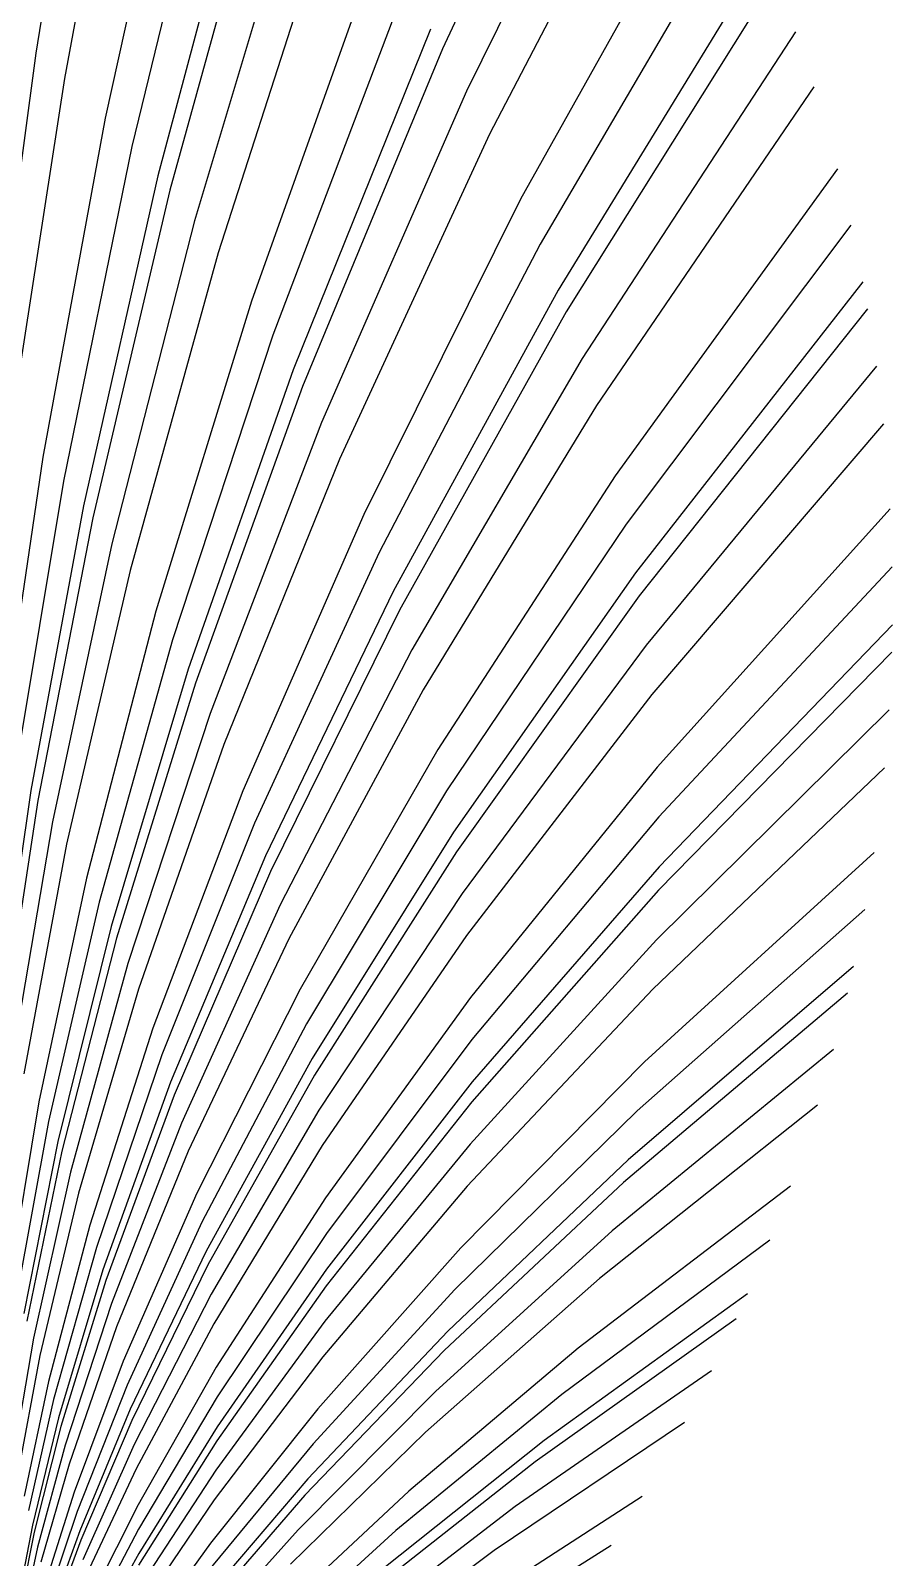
# Model space of a CAD drawing. Header units: metres. Extents: x -300 to 300, y -300 to 300.
# Drawn here: x 149.9 to 300, y -166.4 to 99.5 of the extents above; entities that cross this region are included whole.
import ezdxf

# ---------------------------------------------------------------- set-up
doc = ezdxf.new("R2010")
doc.units = ezdxf.units.M

msp = doc.modelspace()

# ---------------------------------------------------------------- linework, layer by layer
for p, q in [((162.27, 164.57), (150.8, 95.55)), ((252.44, 162.09), (221.62, 96.26)), ((168.65, 159.33), (155.79, 91.09)), ((257.75, 153.51), (225.83, 88.91)), ((177.72, 151.2), (162.9, 84.18)), ((183.67, 145.41), (167.55, 79.25)), ((262.77, 144.75), (229.82, 81.39)), ((189.43, 139.4), (172.07, 74.14)), ((192.09, 136.49), (174.14, 71.67)), ((269.61, 131.56), (235.24, 70.09)), ((197.56, 130.19), (178.43, 66.31)), ((202.85, 123.68), (182.57, 60.78)), ((273.88, 122.42), (238.63, 62.25)), ((210.25, 113.76), (188.36, 52.35)), ((277.85, 113.13), (241.78, 54.28)), ((215.01, 106.81), (192.09, 46.43)), ((279.61, 108.71), (243.18, 50.49)), ((219.56, 99.68), (195.65, 40.37)), ((283.11, 99.25), (245.95, 42.38)), ((221.62, 96.26), (197.27, 37.46)), ((150.8, 95.55), (142.68, 34.74)), ((155.79, 91.09), (146.54, 30.98)), ((225.83, 88.91), (200.56, 31.21)), ((286.29, 89.66), (248.47, 34.16)), ((162.9, 84.18), (152.03, 25.16)), ((229.82, 81.39), (203.68, 24.82)), ((167.55, 79.25), (155.63, 21.01)), ((290.38, 75.38), (251.72, 21.92)), ((172.07, 74.14), (159.12, 16.7)), ((174.14, 71.67), (160.73, 14.62)), ((235.24, 70.09), (207.93, 15.21)), ((178.43, 66.31), (164.04, 10.11)), ((292.75, 65.57), (253.6, 13.51)), ((238.63, 62.25), (210.58, 8.55)), ((182.57, 60.78), (167.24, 5.45)), ((241.78, 54.28), (213.05, 1.77)), ((294.79, 55.68), (255.22, 5.02)), ((188.36, 52.35), (171.72, -1.66)), ((295.63, 50.99), (255.89, 1.01)), ((243.18, 50.49), (214.14, -1.45)), ((192.09, 46.43), (174.61, -6.64)), ((195.65, 40.37), (177.36, -11.75)), ((245.95, 42.38), (216.31, -8.35)), ((297.18, 41.02), (257.11, -7.54)), ((197.27, 37.46), (178.61, -14.19)), ((248.47, 34.16), (218.28, -15.34)), ((200.56, 31.21), (181.16, -19.46)), ((298.39, 31), (258.08, -16.14)), ((152.03, 25.16), (144.53, -25.8)), ((203.68, 24.82), (183.57, -24.84)), ((251.72, 21.92), (220.82, -25.75)), ((155.63, 21.01), (147.29, -29.26)), ((159.12, 16.7), (149.97, -32.85)), ((299.56, 16.19), (259, -28.83)), ((160.73, 14.62), (151.2, -34.59)), ((207.93, 15.21), (186.86, -32.94)), ((253.6, 13.51), (222.3, -32.9)), ((164.04, 10.11), (153.74, -38.35)), ((210.58, 8.55), (188.91, -38.55)), ((167.24, 5.45), (156.19, -42.24)), ((299.94, 6.1), (259.3, -37.48)), ((255.22, 5.02), (223.56, -40.11)), ((213.05, 1.77), (190.81, -44.26)), ((255.89, 1.01), (224.09, -43.53)), ((171.72, -1.66), (159.62, -48.16)), ((214.14, -1.45), (191.66, -46.98)), ((299.97, -4), (259.33, -46.14)), ((174.61, -6.64), (161.83, -52.31)), ((257.11, -7.54), (225.05, -50.79)), ((216.31, -8.35), (193.34, -52.79)), ((299.87, -8.76), (259.25, -50.22)), ((177.36, -11.75), (163.94, -56.57)), ((178.61, -14.19), (164.9, -58.61)), ((218.28, -15.34), (194.86, -58.67)), ((258.08, -16.14), (225.8, -58.1)), ((181.16, -19.46), (166.85, -63)), ((299.41, -18.83), (258.88, -58.86)), ((183.57, -24.84), (168.7, -67.49)), ((220.82, -25.75), (196.83, -67.45)), ((259, -28.83), (226.53, -68.9)), ((298.6, -28.9), (258.24, -67.49)), ((149.97, -32.85), (143.96, -74.46)), ((186.86, -32.94), (171.22, -74.24)), ((222.3, -32.9), (197.97, -73.47)), ((151.2, -34.59), (144.9, -75.89)), ((153.74, -38.35), (146.84, -78.99)), ((188.91, -38.55), (172.79, -78.92)), ((259.3, -37.48), (226.76, -76.25)), ((156.19, -42.24), (148.72, -82.19)), ((223.56, -40.11), (198.95, -79.55)), ((190.81, -44.26), (174.25, -83.68)), ((224.09, -43.53), (199.35, -82.42)), ((296.81, -43.65), (256.82, -80.14)), ((191.66, -46.98), (174.9, -85.94)), ((259.33, -46.14), (226.78, -83.62)), ((159.62, -48.16), (151.34, -87.07)), ((259.25, -50.22), (226.72, -87.09)), ((161.83, -52.31), (153.03, -90.49)), ((193.34, -52.79), (176.18, -90.79)), ((225.05, -50.79), (200.1, -88.54)), ((295.17, -53.61), (255.52, -88.67)), ((163.94, -56.57), (154.64, -94)), ((225.8, -58.1), (200.68, -94.7)), ((164.9, -58.61), (155.37, -95.68)), ((194.86, -58.67), (177.35, -95.69)), ((258.88, -58.86), (226.43, -94.43)), ((166.85, -63), (156.87, -99.3)), ((293.2, -63.52), (253.96, -97.17)), ((168.7, -67.49), (158.28, -103)), ((196.83, -67.45), (178.86, -103.01)), ((226.53, -68.9), (201.24, -103.8)), ((258.24, -67.49), (225.93, -101.77)), ((292.15, -68.16), (253.13, -101.15)), ((171.22, -74.24), (160.2, -108.56)), ((197.97, -73.47), (179.73, -108.03)), ((226.76, -76.25), (201.42, -109.99)), ((172.79, -78.92), (161.4, -112.42)), ((198.95, -79.55), (180.48, -113.09)), ((289.7, -77.94), (251.18, -109.54)), ((199.35, -82.42), (180.79, -115.49)), ((256.82, -80.14), (224.82, -112.52)), ((174.25, -83.68), (162.52, -116.33)), ((226.78, -83.62), (201.44, -116.19)), ((151.34, -87.07), (146.17, -118.3)), ((174.9, -85.94), (163.02, -118.2)), ((226.72, -87.09), (201.39, -119.12)), ((286.91, -87.65), (248.97, -117.86)), ((200.1, -88.54), (181.36, -120.6)), ((255.52, -88.67), (223.8, -119.78)), ((153.03, -90.49), (147.47, -121.08)), ((176.18, -90.79), (164, -122.19)), ((154.64, -94), (148.71, -123.94)), ((155.37, -95.68), (149.28, -125.3)), ((177.35, -95.69), (164.89, -126.24)), ((200.68, -94.7), (181.81, -125.73)), ((226.43, -94.43), (201.17, -125.3)), ((253.96, -97.17), (222.58, -127)), ((156.87, -99.3), (150.43, -128.24)), ((158.28, -103), (151.52, -131.25)), ((178.86, -103.01), (166.04, -132.26)), ((225.93, -101.77), (200.78, -131.49)), ((253.13, -101.15), (221.93, -130.39)), ((282.22, -101.75), (245.25, -129.95)), ((201.24, -103.8), (182.24, -133.31)), ((160.2, -108.56), (153.01, -135.77)), ((179.73, -108.03), (166.71, -136.4)), ((201.42, -109.99), (182.38, -138.47)), ((251.18, -109.54), (220.4, -137.52)), ((278.64, -111.18), (242.4, -138.04)), ((161.4, -112.42), (153.93, -138.91)), ((180.48, -113.09), (167.28, -140.57)), ((224.82, -112.52), (199.92, -140.54)), ((162.52, -116.33), (154.79, -142.1)), ((180.79, -115.49), (167.52, -142.55)), ((201.44, -116.19), (182.39, -143.65)), ((163.02, -118.2), (155.18, -143.61)), ((201.39, -119.12), (182.35, -146.09)), ((248.97, -117.86), (218.67, -144.6)), ((164, -122.19), (155.93, -146.86)), ((181.36, -120.6), (167.96, -146.76)), ((223.8, -119.78), (199.13, -146.66)), ((274.74, -120.5), (239.31, -146.03)), ((272.79, -124.84), (237.77, -149.75)), ((164.89, -126.24), (156.62, -150.15)), ((181.81, -125.73), (168.3, -150.99)), ((201.17, -125.3), (182.18, -151.24)), ((222.58, -127), (198.18, -152.74)), ((150.43, -128.24), (146.77, -149.73)), ((245.25, -129.95), (215.76, -154.87)), ((151.52, -131.25), (147.64, -152.14)), ((166.04, -132.26), (157.51, -155.05)), ((200.78, -131.49), (181.89, -156.4)), ((221.93, -130.39), (197.68, -155.6)), ((182.24, -133.31), (168.63, -157.23)), ((268.44, -133.94), (234.31, -157.55)), ((153.01, -135.77), (148.82, -155.76)), ((166.71, -136.4), (158.03, -158.41)), ((220.4, -137.52), (196.5, -161.6)), ((242.4, -138.04), (213.53, -161.75)), ((153.93, -138.91), (149.55, -158.27)), ((167.28, -140.57), (158.47, -161.8)), ((182.38, -138.47), (168.73, -161.49)), ((199.92, -140.54), (181.23, -163.95)), ((154.79, -142.1), (150.23, -160.82)), ((167.52, -142.55), (158.65, -163.41)), ((263.78, -142.9), (230.62, -165.23)), ((155.18, -143.61), (150.54, -162.03)), ((182.35, -146.09), (168.71, -167.76)), ((182.39, -143.65), (168.74, -165.75)), ((218.67, -144.6), (195.16, -167.57)), ((239.31, -146.03), (211.11, -168.54)), ((155.93, -146.86), (151.14, -164.63)), ((167.96, -146.76), (158.99, -166.83)), ((199.13, -146.66), (180.62, -169.05)), ((156.62, -150.15), (151.69, -167.26)), ((168.3, -150.99), (159.25, -170.27)), ((182.18, -151.24), (168.58, -172.01)), ((237.77, -149.75), (209.9, -171.71)), ((198.18, -152.74), (179.9, -174.12)), ((157.51, -155.05), (152.39, -171.19)), ((181.89, -156.4), (168.36, -176.26)), ((197.68, -155.6), (179.51, -176.5)), ((215.76, -154.87), (192.91, -176.22)), ((256.38, -155.79), (224.75, -176.28)), ((158.03, -158.41), (152.8, -173.88)), ((168.63, -157.23), (159.51, -175.35)), ((234.31, -157.55), (207.2, -178.34)), ((150.23, -160.82), (148.01, -172.36)), ((150.54, -162.03), (148.26, -173.32)), ((158.47, -161.8), (153.15, -176.6)), ((168.73, -161.49), (159.59, -178.81)), ((196.5, -161.6), (178.61, -181.51)), ((213.53, -161.75), (191.19, -182.02)), ((151.14, -164.63), (148.77, -175.36)), ((158.65, -163.41), (153.3, -177.88)), ((181.23, -163.95), (167.85, -182.48)), ((251, -164.32), (220.48, -183.6)), ((168.74, -165.75), (159.59, -182.27)), ((230.62, -165.23), (204.31, -184.88))]:
    msp.add_line(p, q)

doc.saveas('drawing.dxf')
